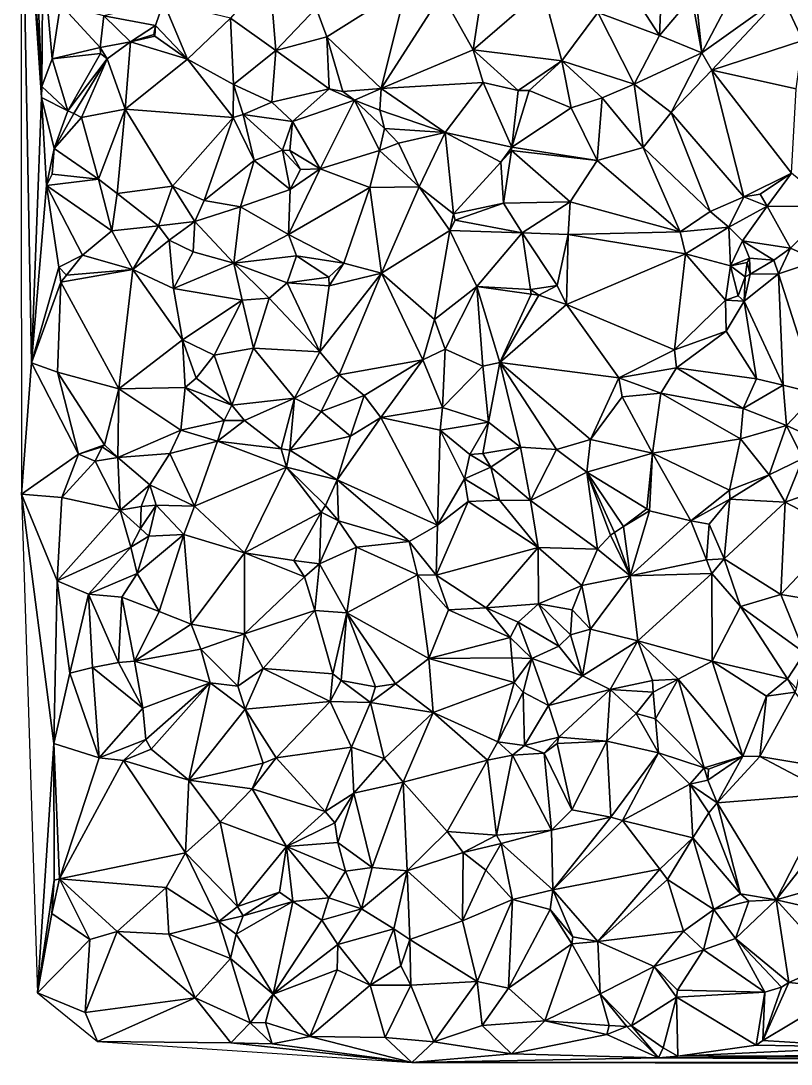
# Model space of a CAD drawing. Header units: metres. Extents: x -15 to 15, y -15 to 15.
# Drawn here: x -14.99 to -3.98, y -14.98 to -0.07 of the extents above; entities that cross this region are included whole.
import ezdxf

# ---------------------------------------------------------------- set-up
doc = ezdxf.new("R2010")
doc.units = ezdxf.units.M
doc.layers.add('STREET_MESH', color=7, linetype='Continuous')

msp = doc.modelspace()

# ---------------------------------------------------------------- linework, layer by layer
at = {"layer": 'STREET_MESH'}
for points in [[(-14.99, 3.232), (-14.979, -6.834), (-14.837, -4.959)], [(-14.99, 3.232), (-14.692, -1.006), (-14.814, 1.911)], [(-14.695, -1.166), (-14.99, 3.232), (-14.837, -4.959)], [(-14.99, 3.232), (-14.695, -1.166), (-14.692, -1.006)], [(-14.692, -1.006), (-14.676, 0.884), (-14.814, 1.911)], [(-14.543, -0.613), (-14.676, 0.884), (-14.692, -1.006)], [(-14.543, -0.613), (-14.425, 0.165), (-14.676, 0.884)], [(-11.436, 0.613), (-11.994, -0.03), (-11.347, -0.49)], [(-10.77, 0.114), (-11.436, 0.613), (-11.347, -0.49)], [(-5.252, -0.526), (-4.653, 0.618), (-5.341, 0.309)], [(-4.653, 0.618), (-5.252, -0.526), (-4.109, 0.292)], [(-5.825, 0.519), (-6.25, 0.329), (-5.86, -0.279)], [(-5.398, 0.269), (-5.825, 0.519), (-5.86, -0.279)], [(-3.812, -0.349), (-3.66, 0.476), (-4.109, 0.292)], [(-10.77, 0.114), (-10.614, -0.298), (-9.479, 0.421)], [(-10.614, -0.298), (-9.84, -1.037), (-9.479, 0.421)], [(-9.84, -1.037), (-8.971, 0.32), (-9.479, 0.421)], [(-9.84, -1.037), (-8.523, -0.481), (-8.971, 0.32)], [(-8.971, 0.32), (-8.523, -0.481), (-8.4, 0.338)], [(-8.4, 0.338), (-8.523, -0.481), (-7.529, 0.379)], [(-8.523, -0.481), (-7.258, -0.642), (-7.529, 0.379)], [(-7.258, -0.642), (-6.74, 0.049), (-7.529, 0.379)], [(-6.25, 0.329), (-6.74, 0.049), (-5.86, -0.279)], [(-5.398, 0.269), (-5.252, -0.526), (-5.341, 0.309)], [(-13.855, -0.449), (-14.425, 0.165), (-14.543, -0.613)], [(-14.425, 0.165), (-13.855, -0.449), (-13.803, 0.004)], [(-13.803, 0.004), (-13.066, -0.134), (-12.95, 0.2)], [(-13.066, -0.134), (-12.61, -0.617), (-12.95, 0.2)], [(-12.61, -0.617), (-11.994, -0.03), (-12.95, 0.2)], [(-5.252, -0.526), (-5.398, 0.269), (-5.86, -0.279)], [(-5.252, -0.526), (-5.112, -0.774), (-4.109, 0.292)], [(-5.112, -0.774), (-3.812, -0.349), (-4.109, 0.292)], [(-13.855, -0.449), (-13.424, -0.368), (-13.803, 0.004)], [(-13.803, 0.004), (-13.424, -0.368), (-13.066, -0.134)], [(-10.614, -0.298), (-10.77, 0.114), (-11.347, -0.49)], [(-6.74, 0.049), (-7.258, -0.642), (-6.223, -0.972)], [(-5.86, -0.279), (-6.74, 0.049), (-6.223, -0.972)], [(-13.424, -0.368), (-13.089, -0.264), (-13.066, -0.134)], [(-13.089, -0.264), (-13.077, -0.289), (-13.066, -0.134)], [(-13.077, -0.289), (-12.61, -0.617), (-13.066, -0.134)], [(-11.994, -0.03), (-12.61, -0.617), (-11.95, -0.977)], [(-11.994, -0.03), (-11.95, -0.977), (-11.347, -0.49)], [(-13.077, -0.289), (-13.089, -0.264), (-13.424, -0.368)], [(-13.077, -0.289), (-13.424, -0.368), (-12.61, -0.617)], [(-10.584, -1.041), (-10.614, -0.298), (-11.347, -0.49)], [(-10.386, -1.077), (-10.614, -0.298), (-10.584, -1.041)], [(-10.386, -1.077), (-9.84, -1.037), (-10.614, -0.298)], [(-5.252, -0.526), (-5.86, -0.279), (-6.223, -0.972)], [(-13.424, -0.368), (-13.855, -0.449), (-13.756, -0.611)], [(-13.424, -0.368), (-13.756, -0.611), (-13.499, -1.329)], [(-12.61, -0.617), (-13.424, -0.368), (-13.499, -1.329)], [(-3.812, -0.349), (-5.112, -0.774), (-3.904, -1.041)], [(-13.855, -0.449), (-14.543, -0.613), (-13.851, -0.533)], [(-14.543, -0.613), (-14.317, -1.357), (-13.851, -0.533)], [(-14.317, -1.357), (-13.756, -0.611), (-13.851, -0.533)], [(-13.756, -0.611), (-13.855, -0.449), (-13.851, -0.533)], [(-11.95, -0.977), (-11.404, -1.232), (-11.347, -0.49)], [(-11.404, -1.232), (-10.584, -1.041), (-11.347, -0.49)], [(-8.38, -0.948), (-8.523, -0.481), (-9.84, -1.037)], [(-8.523, -0.481), (-7.882, -1.062), (-7.258, -0.642)], [(-8.38, -0.948), (-7.882, -1.062), (-8.523, -0.481)], [(-5.693, -1.38), (-5.252, -0.526), (-6.223, -0.972)], [(-5.112, -0.774), (-5.252, -0.526), (-5.693, -1.38)], [(-14.317, -1.357), (-14.543, -0.613), (-14.692, -1.006)], [(-14.317, -1.357), (-14.232, -1.395), (-13.756, -0.611)], [(-14.232, -1.395), (-14.122, -1.451), (-13.756, -0.611)], [(-13.756, -0.611), (-14.122, -1.451), (-13.499, -1.329)], [(-11.953, -1.45), (-12.61, -0.617), (-13.499, -1.329)], [(-12.61, -0.617), (-11.953, -1.45), (-11.95, -0.977)], [(-7.882, -1.062), (-7.721, -1.066), (-7.258, -0.642)], [(-7.721, -1.066), (-7.121, -1.311), (-7.258, -0.642)], [(-7.258, -0.642), (-6.678, -1.168), (-6.223, -0.972)], [(-7.121, -1.311), (-6.678, -1.168), (-7.258, -0.642)], [(-4.653, -2.586), (-5.112, -0.774), (-5.693, -1.38)], [(-5.112, -0.774), (-3.97, -2.247), (-3.904, -1.041)], [(-4.653, -2.586), (-3.97, -2.247), (-5.112, -0.774)], [(-14.695, -1.166), (-14.317, -1.357), (-14.692, -1.006)], [(-11.953, -1.45), (-11.811, -1.408), (-11.95, -0.977)], [(-11.811, -1.408), (-11.404, -1.232), (-11.95, -0.977)], [(-10.584, -1.041), (-11.404, -1.232), (-11.109, -1.507)], [(-10.584, -1.041), (-11.109, -1.507), (-10.22, -1.203)], [(-10.386, -1.077), (-10.584, -1.041), (-10.22, -1.203)], [(-9.84, -1.037), (-10.386, -1.077), (-10.22, -1.203)], [(-9.858, -1.345), (-9.84, -1.037), (-10.22, -1.203)], [(-9.84, -1.037), (-9.858, -1.345), (-8.926, -1.666)], [(-8.38, -0.948), (-9.84, -1.037), (-8.926, -1.666)], [(-7.97, -1.876), (-8.38, -0.948), (-8.926, -1.666)], [(-7.882, -1.062), (-8.38, -0.948), (-7.97, -1.876)], [(-6.678, -1.168), (-6.091, -1.879), (-6.223, -0.972)], [(-6.091, -1.879), (-5.693, -1.38), (-6.223, -0.972)], [(-14.626, -2.422), (-14.695, -1.166), (-14.837, -4.959)], [(-14.513, -1.895), (-14.695, -1.166), (-14.626, -2.422)], [(-14.513, -1.895), (-14.317, -1.357), (-14.695, -1.166)], [(-7.721, -1.066), (-7.882, -1.062), (-7.97, -1.876)], [(-7.121, -1.311), (-7.721, -1.066), (-7.97, -1.876)], [(-6.751, -2.065), (-6.678, -1.168), (-7.121, -1.311)], [(-6.678, -1.168), (-6.751, -2.065), (-6.091, -1.879)], [(-14.122, -1.451), (-13.879, -2.332), (-13.499, -1.329)], [(-13.879, -2.332), (-13.612, -2.537), (-13.499, -1.329)], [(-13.612, -2.537), (-12.823, -2.432), (-13.499, -1.329)], [(-12.823, -2.432), (-11.953, -1.45), (-13.499, -1.329)], [(-11.404, -1.232), (-11.811, -1.408), (-11.109, -1.507)], [(-10.22, -1.203), (-11.109, -1.507), (-10.71, -2.186)], [(-9.862, -1.92), (-10.22, -1.203), (-10.71, -2.186)], [(-9.79, -1.606), (-9.858, -1.345), (-10.22, -1.203)], [(-9.862, -1.92), (-9.79, -1.606), (-10.22, -1.203)], [(-6.751, -2.065), (-7.121, -1.311), (-7.97, -1.876)], [(-14.513, -1.895), (-14.232, -1.395), (-14.317, -1.357)], [(-14.232, -1.395), (-14.513, -1.895), (-14.122, -1.451)], [(-14.513, -1.895), (-13.879, -2.332), (-14.122, -1.451)], [(-11.953, -1.45), (-12.823, -2.432), (-12.371, -2.638)], [(-11.953, -1.45), (-12.371, -2.638), (-11.657, -2.064)], [(-11.811, -1.408), (-11.953, -1.45), (-11.657, -2.064)], [(-11.811, -1.408), (-11.657, -2.064), (-11.249, -1.919)], [(-11.109, -1.507), (-11.811, -1.408), (-11.249, -1.919)], [(-9.858, -1.345), (-9.79, -1.606), (-8.926, -1.666)], [(-5.693, -1.38), (-6.091, -1.879), (-5.135, -2.794)], [(-4.653, -2.586), (-5.693, -1.38), (-5.135, -2.794)], [(-11.143, -1.922), (-11.109, -1.507), (-11.249, -1.919)], [(-11.109, -1.507), (-11.143, -1.922), (-10.71, -2.186)], [(-9.589, -1.815), (-9.79, -1.606), (-9.862, -1.92)], [(-9.79, -1.606), (-9.589, -1.815), (-8.926, -1.666)], [(-9.589, -1.815), (-9.295, -2.442), (-8.926, -1.666)], [(-9.295, -2.442), (-8.807, -2.826), (-8.926, -1.666)], [(-8.807, -2.826), (-8.126, -2.089), (-8.926, -1.666)], [(-8.126, -2.089), (-7.97, -1.876), (-8.926, -1.666)], [(-14.541, -2.259), (-14.513, -1.895), (-14.626, -2.422)], [(-14.513, -1.895), (-14.541, -2.259), (-13.879, -2.332)], [(-11.657, -2.064), (-11.142, -2.479), (-11.249, -1.919)], [(-11.142, -2.479), (-10.994, -2.192), (-11.249, -1.919)], [(-10.994, -2.192), (-11.143, -1.922), (-11.249, -1.919)], [(-11.143, -1.922), (-10.994, -2.192), (-10.71, -2.186)], [(-10.003, -2.45), (-9.862, -1.92), (-10.71, -2.186)], [(-9.862, -1.92), (-10.003, -2.45), (-9.295, -2.442)], [(-9.589, -1.815), (-9.862, -1.92), (-9.295, -2.442)], [(-8.126, -2.089), (-7.974, -1.924), (-7.97, -1.876)], [(-7.974, -1.924), (-8.126, -2.089), (-8.088, -2.676)], [(-7.135, -2.654), (-7.974, -1.924), (-8.088, -2.676)], [(-7.974, -1.924), (-6.751, -2.065), (-7.97, -1.876)], [(-6.751, -2.065), (-7.974, -1.924), (-7.135, -2.654)], [(-6.751, -2.065), (-5.566, -3.084), (-6.091, -1.879)], [(-6.091, -1.879), (-5.566, -3.084), (-5.135, -2.794)], [(-11.657, -2.064), (-12.371, -2.638), (-11.849, -2.727)], [(-11.657, -2.064), (-11.849, -2.727), (-11.142, -2.479)], [(-5.566, -3.084), (-6.751, -2.065), (-7.135, -2.654)], [(-10.71, -2.186), (-11.142, -2.479), (-11.164, -3.121)], [(-10.003, -2.45), (-10.71, -2.186), (-11.164, -3.121)], [(-10.994, -2.192), (-11.142, -2.479), (-10.71, -2.186)], [(-8.126, -2.089), (-8.807, -2.826), (-8.088, -2.676)], [(-13.879, -2.332), (-14.541, -2.259), (-14.626, -2.422)], [(-13.691, -3.07), (-13.879, -2.332), (-14.626, -2.422)], [(-13.879, -2.332), (-13.691, -3.07), (-13.612, -2.537)], [(-4.653, -2.586), (-4.422, -2.548), (-3.97, -2.247)], [(-3.97, -2.247), (-4.422, -2.548), (-4.321, -2.716)], [(-3.97, -2.247), (-4.321, -2.716), (-3.395, -2.722)], [(-14.446, -3.592), (-14.626, -2.422), (-14.837, -4.959)], [(-14.109, -3.417), (-13.691, -3.07), (-14.626, -2.422)], [(-14.446, -3.592), (-14.109, -3.417), (-14.626, -2.422)], [(-12.823, -2.432), (-13.612, -2.537), (-13.023, -3.001)], [(-12.502, -2.935), (-12.823, -2.432), (-13.023, -3.001)], [(-12.823, -2.432), (-12.502, -2.935), (-12.371, -2.638)], [(-11.142, -2.479), (-11.849, -2.727), (-11.164, -3.121)], [(-10.003, -2.45), (-11.164, -3.121), (-10.373, -3.533)], [(-9.833, -3.677), (-10.003, -2.45), (-10.373, -3.533)], [(-10.003, -2.45), (-9.833, -3.677), (-9.295, -2.442)], [(-9.295, -2.442), (-9.833, -3.677), (-8.857, -3.065)], [(-8.807, -2.826), (-9.295, -2.442), (-8.857, -3.065)], [(-13.612, -2.537), (-13.691, -3.07), (-13.023, -3.001)], [(-12.371, -2.638), (-12.502, -2.935), (-11.849, -2.727)], [(-8.807, -2.826), (-8.781, -2.917), (-8.088, -2.676)], [(-8.781, -2.917), (-7.822, -3.098), (-8.088, -2.676)], [(-7.822, -3.098), (-7.135, -2.654), (-8.088, -2.676)], [(-7.135, -2.654), (-7.822, -3.098), (-7.165, -3.122)], [(-5.566, -3.084), (-7.135, -2.654), (-7.165, -3.122)], [(-4.866, -3.017), (-4.653, -2.586), (-5.135, -2.794)], [(-4.321, -2.716), (-4.653, -2.586), (-4.866, -3.017)], [(-4.422, -2.548), (-4.653, -2.586), (-4.321, -2.716)], [(-12.502, -2.935), (-11.946, -3.534), (-11.849, -2.727)], [(-11.849, -2.727), (-11.946, -3.534), (-11.164, -3.121)], [(-8.781, -2.917), (-8.807, -2.826), (-8.857, -3.065)], [(-5.566, -3.084), (-4.866, -3.017), (-5.135, -2.794)], [(-4.321, -2.716), (-4.866, -3.017), (-4.672, -3.212)], [(-4.321, -2.716), (-4.672, -3.212), (-3.985, -3.318)], [(-3.395, -2.722), (-4.321, -2.716), (-3.985, -3.318)], [(-3.593, -3.495), (-3.395, -2.722), (-3.985, -3.318)], [(-12.871, -3.205), (-12.502, -2.935), (-13.023, -3.001)], [(-12.502, -2.935), (-12.871, -3.205), (-12.525, -3.37)], [(-11.946, -3.534), (-12.502, -2.935), (-12.525, -3.37)], [(-7.822, -3.098), (-8.781, -2.917), (-8.857, -3.065)], [(-14.109, -3.417), (-13.388, -3.623), (-13.691, -3.07)], [(-13.691, -3.07), (-13.388, -3.623), (-13.023, -3.001)], [(-13.388, -3.623), (-12.871, -3.205), (-13.023, -3.001)], [(-11.946, -3.534), (-11.051, -3.43), (-11.164, -3.121)], [(-11.164, -3.121), (-11.051, -3.43), (-10.373, -3.533)], [(-9.833, -3.677), (-9.077, -4.338), (-8.857, -3.065)], [(-8.857, -3.065), (-9.077, -4.338), (-8.471, -3.867)], [(-7.822, -3.098), (-8.857, -3.065), (-8.471, -3.867)], [(-7.704, -3.908), (-7.822, -3.098), (-8.471, -3.867)], [(-7.822, -3.098), (-7.325, -3.852), (-7.165, -3.122)], [(-7.822, -3.098), (-7.704, -3.908), (-7.325, -3.852)], [(-7.325, -3.852), (-7.187, -4.125), (-7.165, -3.122)], [(-7.187, -4.125), (-5.489, -3.397), (-7.165, -3.122)], [(-5.489, -3.397), (-5.566, -3.084), (-7.165, -3.122)], [(-4.866, -3.017), (-5.566, -3.084), (-5.489, -3.397)], [(-4.866, -3.017), (-5.489, -3.397), (-4.846, -3.569)], [(-4.672, -3.212), (-4.866, -3.017), (-4.846, -3.569)], [(-12.871, -3.205), (-13.388, -3.623), (-12.806, -3.894)], [(-12.525, -3.37), (-12.871, -3.205), (-12.806, -3.894)], [(-4.573, -3.463), (-4.672, -3.212), (-4.846, -3.569)], [(-4.672, -3.212), (-4.224, -3.488), (-3.985, -3.318)], [(-4.573, -3.463), (-4.224, -3.488), (-4.672, -3.212)], [(-14.109, -3.417), (-14.446, -3.592), (-14.337, -3.703)], [(-13.388, -3.623), (-14.109, -3.417), (-14.337, -3.703)], [(-11.946, -3.534), (-12.525, -3.37), (-12.806, -3.894)], [(-11.051, -3.43), (-11.946, -3.534), (-11.183, -3.812)], [(-11.051, -3.43), (-11.183, -3.812), (-10.585, -3.732)], [(-10.373, -3.533), (-11.051, -3.43), (-10.585, -3.732)], [(-5.646, -4.773), (-5.489, -3.397), (-7.187, -4.125)], [(-4.917, -4.061), (-5.489, -3.397), (-5.646, -4.773)], [(-5.489, -3.397), (-4.917, -4.061), (-4.846, -3.569)], [(-4.224, -3.488), (-4.157, -3.684), (-3.985, -3.318)], [(-4.157, -3.684), (-3.593, -3.495), (-3.985, -3.318)], [(-11.946, -3.534), (-12.806, -3.894), (-11.827, -4.06)], [(-11.44, -4.031), (-11.946, -3.534), (-11.827, -4.06)], [(-11.946, -3.534), (-11.44, -4.031), (-11.183, -3.812)], [(-10.581, -3.859), (-10.373, -3.533), (-10.585, -3.732)], [(-9.833, -3.677), (-10.373, -3.533), (-10.581, -3.859)], [(-4.846, -3.569), (-4.917, -4.061), (-4.736, -4)], [(-4.605, -3.521), (-4.573, -3.463), (-4.846, -3.569)], [(-4.633, -3.727), (-4.605, -3.521), (-4.846, -3.569)], [(-4.633, -3.727), (-4.846, -3.569), (-4.736, -4)], [(-4.605, -3.521), (-4.633, -3.727), (-4.564, -3.691)], [(-4.573, -3.463), (-4.605, -3.521), (-4.564, -3.691)], [(-4.224, -3.488), (-4.573, -3.463), (-4.564, -3.691)], [(-4.157, -3.684), (-4.224, -3.488), (-4.564, -3.691)], [(-4.157, -3.684), (-3.608, -5.395), (-3.593, -3.495)], [(-14.419, -3.804), (-14.446, -3.592), (-14.837, -4.959)], [(-14.446, -3.592), (-14.419, -3.804), (-14.337, -3.703)], [(-14.419, -3.804), (-13.388, -3.623), (-14.337, -3.703)], [(-13.388, -3.623), (-14.419, -3.804), (-13.589, -5.328)], [(-13.388, -3.623), (-13.589, -5.328), (-12.677, -4.631)], [(-12.806, -3.894), (-13.388, -3.623), (-12.677, -4.631)], [(-10.715, -4.802), (-9.833, -3.677), (-10.581, -3.859)], [(-9.833, -3.677), (-10.715, -4.802), (-10.44, -5.127)], [(-9.241, -4.914), (-9.833, -3.677), (-10.44, -5.127)], [(-9.241, -4.914), (-9.077, -4.338), (-9.833, -3.677)], [(-4.647, -4.076), (-4.633, -3.727), (-4.736, -4)], [(-4.647, -4.076), (-4.09, -5.276), (-4.157, -3.684)], [(-4.647, -4.076), (-4.157, -3.684), (-4.564, -3.691)], [(-4.633, -3.727), (-4.647, -4.076), (-4.564, -3.691)], [(-4.09, -5.276), (-3.608, -5.395), (-4.157, -3.684)], [(-14.465, -5.09), (-14.419, -3.804), (-14.837, -4.959)], [(-14.419, -3.804), (-14.465, -5.09), (-13.589, -5.328)], [(-11.44, -4.031), (-10.715, -4.802), (-11.183, -3.812)], [(-11.183, -3.812), (-10.581, -3.859), (-10.585, -3.732)], [(-11.183, -3.812), (-10.715, -4.802), (-10.581, -3.859)], [(-9.077, -4.338), (-8.925, -4.762), (-8.471, -3.867)], [(-8.925, -4.762), (-8.384, -5.007), (-8.471, -3.867)], [(-8.142, -4.951), (-7.692, -3.977), (-8.471, -3.867)], [(-7.692, -3.977), (-7.704, -3.908), (-8.471, -3.867)], [(-8.384, -5.007), (-8.142, -4.951), (-8.471, -3.867)], [(-7.704, -3.908), (-7.583, -3.989), (-7.325, -3.852)], [(-7.325, -3.852), (-7.583, -3.989), (-7.187, -4.125)], [(-11.827, -4.06), (-12.806, -3.894), (-12.677, -4.631)], [(-7.583, -3.989), (-7.692, -3.977), (-8.142, -4.951)], [(-7.583, -3.989), (-8.142, -4.951), (-7.187, -4.125)], [(-7.583, -3.989), (-7.704, -3.908), (-7.692, -3.977)], [(-4.917, -4.061), (-4.647, -4.076), (-4.736, -4)], [(-12.228, -4.85), (-11.827, -4.06), (-12.677, -4.631)], [(-12.228, -4.85), (-11.664, -4.746), (-11.827, -4.06)], [(-11.664, -4.746), (-11.44, -4.031), (-11.827, -4.06)], [(-10.715, -4.802), (-11.44, -4.031), (-11.664, -4.746)], [(-7.187, -4.125), (-8.142, -4.951), (-6.44, -5.172)], [(-5.646, -4.773), (-7.187, -4.125), (-6.44, -5.172)], [(-4.908, -4.507), (-4.917, -4.061), (-5.646, -4.773)], [(-4.908, -4.507), (-4.647, -4.076), (-4.917, -4.061)], [(-4.472, -5.186), (-4.647, -4.076), (-4.908, -4.507)], [(-4.647, -4.076), (-4.472, -5.186), (-4.09, -5.276)], [(-8.925, -4.762), (-9.077, -4.338), (-9.241, -4.914)], [(-5.618, -5.031), (-4.908, -4.507), (-5.646, -4.773)], [(-4.472, -5.186), (-4.908, -4.507), (-5.618, -5.031)], [(-13.589, -5.328), (-12.639, -5.309), (-12.677, -4.631)], [(-12.639, -5.309), (-12.484, -5.179), (-12.677, -4.631)], [(-12.484, -5.179), (-12.228, -4.85), (-12.677, -4.631)], [(-12.228, -4.85), (-11.974, -5.562), (-11.664, -4.746)], [(-11.974, -5.562), (-11.079, -5.465), (-11.664, -4.746)], [(-11.079, -5.465), (-10.715, -4.802), (-11.664, -4.746)], [(-8.962, -5.595), (-8.925, -4.762), (-9.241, -4.914)], [(-8.925, -4.762), (-8.962, -5.595), (-8.384, -5.007)], [(-12.484, -5.179), (-11.974, -5.562), (-12.228, -4.85)], [(-10.715, -4.802), (-11.079, -5.465), (-10.44, -5.127)], [(-10.08, -5.426), (-9.241, -4.914), (-10.44, -5.127)], [(-9.843, -5.74), (-9.241, -4.914), (-10.08, -5.426)], [(-8.962, -5.595), (-9.241, -4.914), (-9.843, -5.74)], [(-5.618, -5.031), (-5.646, -4.773), (-6.44, -5.172)], [(-14.979, -6.834), (-14.167, -6.265), (-14.837, -4.959)], [(-14.167, -6.265), (-14.465, -5.09), (-14.837, -4.959)], [(-8.384, -5.007), (-8.962, -5.595), (-8.303, -5.806)], [(-8.384, -5.007), (-8.303, -5.806), (-8.142, -4.951)], [(-8.303, -5.806), (-7.845, -6.162), (-8.142, -4.951)], [(-8.142, -4.951), (-6.846, -6.053), (-6.44, -5.172)], [(-7.33, -6.199), (-6.846, -6.053), (-8.142, -4.951)], [(-7.845, -6.162), (-7.33, -6.199), (-8.142, -4.951)], [(-5.842, -5.393), (-5.618, -5.031), (-6.44, -5.172)], [(-4.663, -5.611), (-5.618, -5.031), (-5.842, -5.393)], [(-4.663, -5.611), (-4.472, -5.186), (-5.618, -5.031)], [(-14.465, -5.09), (-13.793, -6.129), (-13.589, -5.328)], [(-14.167, -6.265), (-13.793, -6.129), (-14.465, -5.09)], [(-11.974, -5.562), (-12.484, -5.179), (-12.639, -5.309)], [(-11.079, -5.465), (-10.695, -5.651), (-10.44, -5.127)], [(-10.695, -5.651), (-10.08, -5.426), (-10.44, -5.127)], [(-6.846, -6.053), (-6.391, -5.445), (-6.44, -5.172)], [(-6.391, -5.445), (-5.842, -5.393), (-6.44, -5.172)], [(-4.09, -5.276), (-4.472, -5.186), (-4.663, -5.611)], [(-13.793, -6.129), (-13.605, -6.313), (-13.589, -5.328)], [(-13.605, -6.313), (-12.704, -5.921), (-13.589, -5.328)], [(-12.704, -5.921), (-12.639, -5.309), (-13.589, -5.328)], [(-12.704, -5.921), (-12.085, -5.782), (-12.639, -5.309)], [(-12.085, -5.782), (-11.974, -5.562), (-12.639, -5.309)], [(-4.046, -5.855), (-4.09, -5.276), (-4.663, -5.611)], [(-4.046, -5.855), (-3.608, -5.395), (-4.09, -5.276)], [(-11.079, -5.465), (-11.974, -5.562), (-11.792, -5.781)], [(-11.079, -5.465), (-11.792, -5.781), (-11.267, -6.187)], [(-11.143, -6.206), (-11.079, -5.465), (-11.267, -6.187)], [(-10.695, -5.651), (-11.079, -5.465), (-11.143, -6.206)], [(-10.695, -5.651), (-10.279, -6.004), (-10.08, -5.426)], [(-10.279, -6.004), (-9.843, -5.74), (-10.08, -5.426)], [(-6.391, -5.445), (-6.846, -6.053), (-5.958, -6.251)], [(-5.842, -5.393), (-6.391, -5.445), (-5.958, -6.251)], [(-4.701, -6.043), (-5.842, -5.393), (-5.958, -6.251)], [(-4.701, -6.043), (-4.663, -5.611), (-5.842, -5.393)], [(-3.608, -5.395), (-4.046, -5.855), (-3.616, -6.051)], [(-11.792, -5.781), (-11.974, -5.562), (-12.085, -5.782)], [(-10.279, -6.004), (-10.695, -5.651), (-11.143, -6.206)], [(-8.995, -5.919), (-8.962, -5.595), (-9.843, -5.74)], [(-8.962, -5.595), (-8.995, -5.919), (-8.303, -5.806)], [(-4.701, -6.043), (-4.046, -5.855), (-4.663, -5.611)], [(-12.085, -5.782), (-12.704, -5.921), (-12.181, -6.078)], [(-11.792, -5.781), (-12.085, -5.782), (-12.181, -6.078)], [(-11.267, -6.187), (-11.792, -5.781), (-12.181, -6.078)], [(-9.843, -5.74), (-10.467, -6.63), (-9.033, -7.28)], [(-9.843, -5.74), (-10.279, -6.004), (-10.467, -6.63)], [(-8.995, -5.919), (-9.843, -5.74), (-9.033, -7.28)], [(-8.995, -5.919), (-8.57, -6.269), (-8.303, -5.806)], [(-8.57, -6.269), (-8.387, -6.256), (-8.303, -5.806)], [(-8.387, -6.256), (-7.845, -6.162), (-8.303, -5.806)], [(-12.704, -5.921), (-13.605, -6.313), (-12.86, -6.252)], [(-12.704, -5.921), (-12.86, -6.252), (-12.181, -6.078)], [(-8.648, -6.614), (-8.995, -5.919), (-9.033, -7.28)], [(-8.995, -5.919), (-8.648, -6.614), (-8.57, -6.269)], [(-4.046, -5.855), (-4.701, -6.043), (-4.291, -6.561)], [(-3.809, -6.325), (-4.046, -5.855), (-4.291, -6.561)], [(-4.046, -5.855), (-3.809, -6.325), (-3.616, -6.051)], [(-12.86, -6.252), (-12.506, -7.007), (-12.181, -6.078)], [(-12.506, -7.007), (-11.191, -6.447), (-12.181, -6.078)], [(-11.191, -6.447), (-11.267, -6.187), (-12.181, -6.078)], [(-10.279, -6.004), (-11.143, -6.206), (-10.467, -6.63)], [(-6.846, -6.053), (-7.33, -6.199), (-6.9, -6.523)], [(-6.846, -6.053), (-6.9, -6.523), (-5.958, -6.251)], [(-4.858, -6.778), (-4.701, -6.043), (-5.958, -6.251)], [(-4.701, -6.043), (-4.858, -6.778), (-4.291, -6.561)], [(-13.793, -6.129), (-14.167, -6.265), (-13.828, -6.159)], [(-14.167, -6.265), (-13.929, -6.362), (-13.828, -6.159)], [(-13.929, -6.362), (-13.605, -6.313), (-13.828, -6.159)], [(-13.605, -6.313), (-13.793, -6.129), (-13.828, -6.159)], [(-13.605, -6.313), (-13.145, -6.702), (-12.86, -6.252)], [(-13.145, -6.702), (-12.506, -7.007), (-12.86, -6.252)], [(-11.191, -6.447), (-11.143, -6.206), (-11.267, -6.187)], [(-11.143, -6.206), (-11.191, -6.447), (-10.467, -6.63)], [(-8.27, -6.449), (-8.387, -6.256), (-8.57, -6.269)], [(-8.27, -6.449), (-7.845, -6.162), (-8.387, -6.256)], [(-8.27, -6.449), (-7.704, -6.927), (-7.845, -6.162)], [(-7.845, -6.162), (-7.704, -6.927), (-7.33, -6.199)], [(-7.33, -6.199), (-7.704, -6.927), (-6.9, -6.523)], [(-6.9, -6.523), (-6.042, -7.045), (-5.958, -6.251)], [(-6.042, -7.045), (-6.002, -7.072), (-5.958, -6.251)], [(-6.002, -7.072), (-5.41, -7.215), (-5.958, -6.251)], [(-5.41, -7.215), (-4.858, -6.778), (-5.958, -6.251)], [(-14.405, -6.881), (-14.167, -6.265), (-14.979, -6.834)], [(-13.929, -6.362), (-14.167, -6.265), (-14.405, -6.881)], [(-13.929, -6.362), (-14.405, -6.881), (-13.57, -7.063)], [(-13.605, -6.313), (-13.929, -6.362), (-13.57, -7.063)], [(-13.145, -6.702), (-13.605, -6.313), (-13.57, -7.063)], [(-8.648, -6.614), (-8.27, -6.449), (-8.57, -6.269)], [(-4.064, -6.951), (-3.809, -6.325), (-4.291, -6.561)], [(-3.809, -6.325), (-4.064, -6.951), (-3.389, -6.713)], [(-11.794, -7.676), (-11.191, -6.447), (-12.506, -7.007)], [(-10.699, -7.093), (-11.191, -6.447), (-11.794, -7.676)], [(-11.191, -6.447), (-10.636, -6.999), (-10.467, -6.63)], [(-10.699, -7.093), (-10.636, -6.999), (-11.191, -6.447)], [(-8.148, -6.919), (-8.27, -6.449), (-8.648, -6.614)], [(-8.148, -6.919), (-7.704, -6.927), (-8.27, -6.449)], [(-7.704, -6.927), (-6.748, -7.622), (-6.9, -6.523)], [(-6.9, -6.523), (-6.375, -7.298), (-6.042, -7.045)], [(-6.748, -7.622), (-6.562, -7.421), (-6.9, -6.523)], [(-6.502, -7.385), (-6.375, -7.298), (-6.9, -6.523)], [(-6.562, -7.421), (-6.502, -7.385), (-6.9, -6.523)], [(-4.858, -6.778), (-4.856, -6.905), (-4.291, -6.561)], [(-4.856, -6.905), (-4.064, -6.951), (-4.291, -6.561)], [(-13.269, -7.012), (-13.145, -6.702), (-13.57, -7.063)], [(-13.145, -6.702), (-13.269, -7.012), (-13.054, -6.993)], [(-13.145, -6.702), (-13.054, -6.993), (-12.506, -7.007)], [(-10.636, -6.999), (-10.449, -7.215), (-10.467, -6.63)], [(-10.467, -6.63), (-9.438, -7.513), (-9.033, -7.28)], [(-10.449, -7.215), (-9.438, -7.513), (-10.467, -6.63)], [(-8.595, -6.939), (-8.648, -6.614), (-9.033, -7.28)], [(-8.595, -6.939), (-8.148, -6.919), (-8.648, -6.614)], [(-14.405, -6.881), (-14.979, -6.834), (-14.473, -8.074)], [(-14.979, -6.834), (-14.521, -10.4), (-14.473, -8.074)], [(-14.521, -10.4), (-14.979, -6.834), (-14.753, -13.964)], [(-4.856, -6.905), (-4.858, -6.778), (-5.41, -7.215)], [(-3.389, -6.713), (-4.064, -6.951), (-3.271, -7.362)], [(-13.57, -7.063), (-14.405, -6.881), (-14.473, -8.074)], [(-13.269, -7.012), (-13.282, -7.328), (-13.054, -6.993)], [(-13.282, -7.328), (-13.16, -7.435), (-13.054, -6.993)], [(-13.16, -7.435), (-12.659, -7.41), (-13.054, -6.993)], [(-13.054, -6.993), (-12.659, -7.41), (-12.506, -7.007)], [(-12.659, -7.41), (-11.794, -7.676), (-12.506, -7.007)], [(-10.449, -7.215), (-10.636, -6.999), (-10.699, -7.093)], [(-9.054, -7.993), (-8.595, -6.939), (-9.033, -7.28)], [(-7.596, -7.598), (-8.595, -6.939), (-9.054, -7.993)], [(-7.596, -7.598), (-8.148, -6.919), (-8.595, -6.939)], [(-7.704, -6.927), (-8.148, -6.919), (-7.596, -7.598)], [(-7.704, -6.927), (-7.596, -7.598), (-6.748, -7.622)], [(-4.856, -6.905), (-5.41, -7.215), (-5.151, -7.262)], [(-4.934, -7.761), (-4.856, -6.905), (-5.151, -7.262)], [(-4.064, -6.951), (-4.856, -6.905), (-4.934, -7.761)], [(-4.125, -8.271), (-4.064, -6.951), (-4.934, -7.761)], [(-4.064, -6.951), (-4.125, -8.271), (-3.271, -7.362)], [(-13.418, -7.592), (-13.57, -7.063), (-14.473, -8.074)], [(-13.282, -7.328), (-13.269, -7.012), (-13.57, -7.063)], [(-13.418, -7.592), (-13.282, -7.328), (-13.57, -7.063)], [(-11.086, -7.783), (-10.699, -7.093), (-11.794, -7.676)], [(-10.699, -7.093), (-11.086, -7.783), (-10.722, -7.832)], [(-10.449, -7.215), (-10.699, -7.093), (-10.722, -7.832)], [(-6.375, -7.298), (-6.002, -7.072), (-6.042, -7.045)], [(-6.002, -7.072), (-6.375, -7.298), (-6.277, -8.003)], [(-5.41, -7.215), (-6.002, -7.072), (-6.277, -8.003)], [(-10.19, -7.595), (-10.449, -7.215), (-10.722, -7.832)], [(-10.449, -7.215), (-10.19, -7.595), (-9.438, -7.513)], [(-9.438, -7.513), (-9.054, -7.993), (-9.033, -7.28)], [(-6.375, -7.298), (-6.502, -7.385), (-6.277, -8.003)], [(-5.187, -7.776), (-5.41, -7.215), (-6.277, -8.003)], [(-5.41, -7.215), (-5.187, -7.776), (-5.151, -7.262)], [(-5.187, -7.776), (-4.934, -7.761), (-5.151, -7.262)], [(-13.16, -7.435), (-13.282, -7.328), (-13.418, -7.592)], [(-13.16, -7.435), (-13.418, -7.592), (-13.328, -7.971)], [(-12.659, -7.41), (-13.16, -7.435), (-13.328, -7.971)], [(-13.012, -8.511), (-12.659, -7.41), (-13.328, -7.971)], [(-12.659, -7.41), (-13.012, -8.511), (-12.557, -8.693)], [(-12.659, -7.41), (-12.557, -8.693), (-11.794, -7.676)], [(-6.562, -7.421), (-6.748, -7.622), (-6.277, -8.003)], [(-6.502, -7.385), (-6.562, -7.421), (-6.277, -8.003)], [(-4.125, -8.271), (-3.661, -8.345), (-3.271, -7.362)], [(-14.022, -8.264), (-13.418, -7.592), (-14.473, -8.074)], [(-13.418, -7.592), (-14.022, -8.264), (-13.328, -7.971)], [(-10.328, -8.532), (-10.19, -7.595), (-10.722, -7.832)], [(-10.19, -7.595), (-10.328, -8.532), (-9.32, -7.989)], [(-9.438, -7.513), (-10.19, -7.595), (-9.32, -7.989)], [(-9.054, -7.993), (-9.438, -7.513), (-9.32, -7.989)], [(-7.596, -7.598), (-9.054, -7.993), (-8.339, -8.462)], [(-7.588, -8.401), (-7.596, -7.598), (-8.339, -8.462)], [(-7.596, -7.598), (-7.588, -8.401), (-6.969, -8.139)], [(-6.748, -7.622), (-7.596, -7.598), (-6.969, -8.139)], [(-12.557, -8.693), (-11.793, -8.834), (-11.794, -7.676)], [(-11.086, -7.783), (-11.794, -7.676), (-10.933, -8.018)], [(-11.794, -7.676), (-11.793, -8.834), (-10.933, -8.018)], [(-6.748, -7.622), (-6.969, -8.139), (-6.277, -8.003)], [(-10.722, -7.832), (-11.086, -7.783), (-10.933, -8.018)], [(-10.788, -8.497), (-10.722, -7.832), (-10.933, -8.018)], [(-10.788, -8.497), (-10.328, -8.532), (-10.722, -7.832)], [(-5.187, -7.776), (-6.277, -8.003), (-5.109, -7.97)], [(-4.934, -7.761), (-5.187, -7.776), (-5.109, -7.97)], [(-4.703, -8.442), (-4.934, -7.761), (-5.109, -7.97)], [(-4.703, -8.442), (-4.125, -8.271), (-4.934, -7.761)], [(-14.022, -8.264), (-13.547, -8.308), (-13.328, -7.971)], [(-13.547, -8.308), (-13.012, -8.511), (-13.328, -7.971)], [(-11.793, -8.834), (-10.788, -8.497), (-10.933, -8.018)], [(-10.328, -8.532), (-9.158, -9.187), (-9.32, -7.989)], [(-9.158, -9.187), (-8.878, -8.49), (-9.32, -7.989)], [(-8.878, -8.49), (-9.054, -7.993), (-9.32, -7.989)], [(-9.054, -7.993), (-8.878, -8.49), (-8.339, -8.462)], [(-6.969, -8.139), (-6.847, -8.765), (-6.277, -8.003)], [(-6.847, -8.765), (-6.171, -8.93), (-6.277, -8.003)], [(-6.277, -8.003), (-6.171, -8.93), (-5.109, -7.97)], [(-6.171, -8.93), (-5.105, -9.225), (-5.109, -7.97)], [(-5.105, -9.225), (-4.703, -8.442), (-5.109, -7.97)], [(-14.521, -10.4), (-14.292, -9.395), (-14.473, -8.074)], [(-14.292, -9.395), (-14.022, -8.264), (-14.473, -8.074)], [(-7.588, -8.401), (-7.11, -8.489), (-6.969, -8.139)], [(-6.969, -8.139), (-7.11, -8.489), (-6.847, -8.765)], [(-14.292, -9.395), (-13.968, -9.315), (-14.022, -8.264)], [(-14.022, -8.264), (-13.968, -9.315), (-13.596, -9.242)], [(-13.547, -8.308), (-14.022, -8.264), (-13.596, -9.242)], [(-13.366, -9.222), (-13.547, -8.308), (-13.596, -9.242)], [(-13.366, -9.222), (-13.012, -8.511), (-13.547, -8.308)], [(-4.125, -8.271), (-4.703, -8.442), (-3.786, -9.106)], [(-3.661, -8.345), (-4.125, -8.271), (-3.786, -9.106)], [(-11.793, -8.834), (-11.528, -9.326), (-10.788, -8.497)], [(-11.528, -9.326), (-10.531, -9.404), (-10.788, -8.497)], [(-10.531, -9.404), (-10.328, -8.532), (-10.788, -8.497)], [(-7.994, -8.884), (-8.878, -8.49), (-9.158, -9.187)], [(-8.878, -8.49), (-7.994, -8.884), (-8.339, -8.462)], [(-7.881, -8.664), (-7.588, -8.401), (-8.339, -8.462)], [(-7.994, -8.884), (-7.881, -8.664), (-8.339, -8.462)], [(-7.881, -8.664), (-7.299, -9.008), (-7.588, -8.401)], [(-7.299, -9.008), (-7.134, -8.844), (-7.588, -8.401)], [(-7.134, -8.844), (-7.11, -8.489), (-7.588, -8.401)], [(-7.11, -8.489), (-7.134, -8.844), (-6.847, -8.765)], [(-4.703, -8.442), (-5.105, -9.225), (-4.031, -9.477)], [(-4.703, -8.442), (-4.031, -9.477), (-3.786, -9.106)], [(-13.012, -8.511), (-13.366, -9.222), (-12.557, -8.693)], [(-10.531, -9.404), (-10.412, -9.498), (-10.328, -8.532)], [(-10.328, -8.532), (-10.412, -9.498), (-9.921, -9.591)], [(-9.634, -9.549), (-10.328, -8.532), (-9.921, -9.591)], [(-10.328, -8.532), (-9.634, -9.549), (-9.158, -9.187)], [(-13.366, -9.222), (-12.417, -9.052), (-12.557, -8.693)], [(-12.417, -9.052), (-11.793, -8.834), (-12.557, -8.693)], [(-7.994, -8.884), (-7.686, -9.185), (-7.881, -8.664)], [(-7.881, -8.664), (-7.686, -9.185), (-7.299, -9.008)], [(-6.847, -8.765), (-7.134, -8.844), (-6.959, -9.431)], [(-6.171, -8.93), (-6.847, -8.765), (-6.959, -9.431)], [(-11.793, -8.834), (-12.417, -9.052), (-11.888, -9.578)], [(-11.528, -9.326), (-11.793, -8.834), (-11.888, -9.578)], [(-7.994, -8.884), (-9.158, -9.187), (-7.973, -9.174)], [(-7.686, -9.185), (-7.994, -8.884), (-7.973, -9.174)], [(-7.134, -8.844), (-7.299, -9.008), (-6.959, -9.431)], [(-6.565, -9.628), (-6.171, -8.93), (-6.959, -9.431)], [(-5.958, -9.497), (-6.171, -8.93), (-6.565, -9.628)], [(-6.171, -8.93), (-5.593, -9.482), (-5.105, -9.225)], [(-5.593, -9.482), (-6.171, -8.93), (-5.958, -9.497)], [(-12.417, -9.052), (-13.366, -9.222), (-12.283, -9.533)], [(-11.888, -9.578), (-12.417, -9.052), (-12.283, -9.533)], [(-7.299, -9.008), (-7.686, -9.185), (-6.959, -9.431)], [(-13.968, -9.315), (-13.246, -9.894), (-13.596, -9.242)], [(-13.246, -9.894), (-13.366, -9.222), (-13.596, -9.242)], [(-13.366, -9.222), (-13.246, -9.894), (-12.283, -9.533)], [(-9.634, -9.549), (-9.097, -9.956), (-9.158, -9.187)], [(-9.158, -9.187), (-7.939, -9.527), (-7.973, -9.174)], [(-9.097, -9.956), (-7.939, -9.527), (-9.158, -9.187)], [(-7.939, -9.527), (-7.686, -9.185), (-7.973, -9.174)], [(-7.686, -9.185), (-7.939, -9.527), (-7.808, -9.668)], [(-7.686, -9.185), (-7.808, -9.668), (-7.446, -9.856)], [(-7.686, -9.185), (-7.446, -9.856), (-6.959, -9.431)], [(-5.593, -9.482), (-4.669, -10.58), (-5.105, -9.225)], [(-4.031, -9.477), (-5.105, -9.225), (-4.331, -9.724)], [(-5.105, -9.225), (-4.669, -10.58), (-4.331, -9.724)], [(-4.031, -9.477), (-3.901, -9.615), (-3.786, -9.106)], [(-13.869, -10.603), (-14.292, -9.395), (-14.521, -10.4)], [(-13.968, -9.315), (-14.292, -9.395), (-13.869, -10.603)], [(-13.246, -9.894), (-13.968, -9.315), (-13.869, -10.603)], [(-11.528, -9.326), (-11.888, -9.578), (-11.784, -9.909)], [(-10.566, -9.799), (-11.528, -9.326), (-11.784, -9.909)], [(-10.531, -9.404), (-11.528, -9.326), (-10.566, -9.799)], [(-13.246, -9.894), (-13.204, -10.344), (-12.283, -9.533)], [(-13.204, -10.344), (-13.127, -10.482), (-12.283, -9.533)], [(-12.283, -9.533), (-13.127, -10.482), (-12.591, -10.922)], [(-11.784, -9.909), (-12.283, -9.533), (-12.591, -10.922)], [(-11.784, -9.909), (-11.888, -9.578), (-12.283, -9.533)], [(-10.412, -9.498), (-10.531, -9.404), (-10.566, -9.799)], [(-10.412, -9.498), (-10.566, -9.799), (-9.991, -9.813)], [(-10.412, -9.498), (-9.991, -9.813), (-9.921, -9.591)], [(-7.939, -9.527), (-9.097, -9.956), (-8.17, -10.377)], [(-7.808, -9.668), (-7.939, -9.527), (-8.17, -10.377)], [(-7.446, -9.856), (-6.565, -9.628), (-6.959, -9.431)], [(-5.949, -9.665), (-5.958, -9.497), (-6.565, -9.628)], [(-5.949, -9.665), (-5.593, -9.482), (-5.958, -9.497)], [(-5.593, -9.482), (-5.949, -9.665), (-5.919, -10.048)], [(-5.22, -10.75), (-5.593, -9.482), (-5.919, -10.048)], [(-5.593, -9.482), (-5.22, -10.75), (-4.669, -10.58)], [(-3.921, -9.664), (-4.031, -9.477), (-4.331, -9.724)], [(-3.921, -9.664), (-3.901, -9.615), (-4.031, -9.477)], [(-9.991, -9.813), (-9.634, -9.549), (-9.921, -9.591)], [(-9.097, -9.956), (-9.634, -9.549), (-9.991, -9.813)], [(-7.788, -10.43), (-7.808, -9.668), (-8.17, -10.377)], [(-7.808, -9.668), (-7.788, -10.43), (-7.446, -9.856)], [(-7.446, -9.856), (-7.301, -10.31), (-6.565, -9.628)], [(-7.301, -10.31), (-6.612, -10.365), (-6.565, -9.628)], [(-6.612, -10.365), (-6.194, -9.972), (-6.565, -9.628)], [(-6.194, -9.972), (-5.949, -9.665), (-6.565, -9.628)], [(-5.949, -9.665), (-6.194, -9.972), (-5.919, -10.048)], [(-3.921, -9.664), (-4.424, -10.585), (-3.076, -10.809)], [(-4.424, -10.585), (-3.921, -9.664), (-4.331, -9.724)], [(-11.341, -10.605), (-10.566, -9.799), (-11.784, -9.909)], [(-10.566, -9.799), (-11.341, -10.605), (-10.264, -10.45)], [(-9.991, -9.813), (-10.566, -9.799), (-10.264, -10.45)], [(-9.794, -10.614), (-9.991, -9.813), (-10.264, -10.45)], [(-9.097, -9.956), (-9.991, -9.813), (-9.794, -10.614)], [(-4.669, -10.58), (-4.424, -10.585), (-4.331, -9.724)], [(-13.204, -10.344), (-13.246, -9.894), (-13.869, -10.603)], [(-11.524, -10.683), (-11.784, -9.909), (-12.591, -10.922)], [(-11.524, -10.683), (-11.341, -10.605), (-11.784, -9.909)], [(-9.097, -9.956), (-9.794, -10.614), (-9.523, -10.952)], [(-8.32, -10.637), (-9.097, -9.956), (-9.523, -10.952)], [(-9.097, -9.956), (-8.32, -10.637), (-8.17, -10.377)], [(-7.788, -10.43), (-7.301, -10.31), (-7.446, -9.856)], [(-6.194, -9.972), (-6.612, -10.365), (-5.875, -10.535)], [(-5.919, -10.048), (-6.194, -9.972), (-5.875, -10.535)], [(-5.22, -10.75), (-5.919, -10.048), (-5.875, -10.535)], [(-14.516, -12.352), (-14.521, -10.4), (-14.753, -13.964)], [(-14.521, -10.4), (-14.516, -12.352), (-14.438, -12.334)], [(-13.869, -10.603), (-14.521, -10.4), (-14.438, -12.334)], [(-13.204, -10.344), (-13.869, -10.603), (-13.521, -10.644)], [(-13.127, -10.482), (-13.204, -10.344), (-13.521, -10.644)], [(-8.32, -10.637), (-7.961, -10.567), (-8.17, -10.377)], [(-7.961, -10.567), (-7.788, -10.43), (-8.17, -10.377)], [(-7.788, -10.43), (-7.961, -10.567), (-7.51, -10.536)], [(-7.301, -10.31), (-7.788, -10.43), (-7.51, -10.536)], [(-7.322, -10.398), (-7.301, -10.31), (-7.51, -10.536)], [(-7.322, -10.398), (-7.51, -10.536), (-7.111, -11.346)], [(-7.301, -10.31), (-7.322, -10.398), (-6.612, -10.365)], [(-6.612, -10.365), (-7.322, -10.398), (-7.111, -11.346)], [(-6.612, -10.365), (-7.111, -11.346), (-6.555, -11.455)], [(-5.875, -10.535), (-6.612, -10.365), (-6.555, -11.455)], [(-13.127, -10.482), (-13.521, -10.644), (-12.591, -10.922)], [(-11.341, -10.605), (-10.641, -11.372), (-10.264, -10.45)], [(-10.641, -11.372), (-10.23, -11.11), (-10.264, -10.45)], [(-10.23, -11.11), (-9.794, -10.614), (-10.264, -10.45)], [(-7.961, -10.567), (-8.32, -10.637), (-8.189, -11.711)], [(-7.402, -11.641), (-7.961, -10.567), (-8.189, -11.711)], [(-7.961, -10.567), (-7.402, -11.641), (-7.51, -10.536)], [(-7.51, -10.536), (-7.402, -11.641), (-7.111, -11.346)], [(-6.389, -11.501), (-5.875, -10.535), (-6.555, -11.455)], [(-5.875, -10.535), (-6.389, -11.501), (-5.424, -10.979)], [(-5.22, -10.75), (-5.875, -10.535), (-5.424, -10.979)], [(-4.669, -10.58), (-5.22, -10.75), (-5.157, -10.765)], [(-4.669, -10.58), (-5.17, -10.924), (-5.034, -11.25)], [(-5.17, -10.924), (-4.669, -10.58), (-5.157, -10.765)], [(-4.669, -10.58), (-5.034, -11.25), (-4.424, -10.585)], [(-4.424, -10.585), (-5.034, -11.25), (-3.413, -11.118)], [(-3.076, -10.809), (-4.424, -10.585), (-3.413, -11.118)], [(-13.521, -10.644), (-13.869, -10.603), (-14.438, -12.334)], [(-12.636, -11.963), (-13.521, -10.644), (-14.438, -12.334)], [(-13.521, -10.644), (-12.636, -11.963), (-12.591, -10.922)], [(-11.683, -11.047), (-11.524, -10.683), (-12.591, -10.922)], [(-10.641, -11.372), (-11.341, -10.605), (-11.683, -11.047)], [(-11.341, -10.605), (-11.524, -10.683), (-11.683, -11.047)], [(-9.794, -10.614), (-10.23, -11.11), (-9.523, -10.952)], [(-8.893, -11.656), (-8.32, -10.637), (-9.523, -10.952)], [(-8.189, -11.711), (-8.32, -10.637), (-8.893, -11.656)], [(-5.17, -10.924), (-5.22, -10.75), (-5.424, -10.979)], [(-5.22, -10.75), (-5.17, -10.924), (-5.157, -10.765)], [(-12.636, -11.963), (-12.142, -11.52), (-12.591, -10.922)], [(-12.142, -11.52), (-11.683, -11.047), (-12.591, -10.922)], [(-10.23, -11.11), (-9.968, -12.171), (-9.523, -10.952)], [(-9.968, -12.171), (-9.467, -12.219), (-9.523, -10.952)], [(-9.467, -12.219), (-8.893, -11.656), (-9.523, -10.952)], [(-6.389, -11.501), (-5.382, -11.747), (-5.424, -10.979)], [(-5.034, -11.25), (-5.17, -10.924), (-5.424, -10.979)], [(-5.382, -11.747), (-5.156, -11.389), (-5.424, -10.979)], [(-5.156, -11.389), (-5.034, -11.25), (-5.424, -10.979)], [(-12.142, -11.52), (-11.193, -11.871), (-11.683, -11.047)], [(-11.193, -11.871), (-10.641, -11.372), (-11.683, -11.047)], [(-10.503, -11.534), (-10.23, -11.11), (-10.641, -11.372)], [(-10.503, -11.534), (-10.46, -11.815), (-10.23, -11.11)], [(-10.23, -11.11), (-10.46, -11.815), (-9.968, -12.171)], [(-5.034, -11.25), (-4.192, -12.635), (-3.413, -11.118)], [(-4.192, -12.635), (-3.177, -11.336), (-3.413, -11.118)], [(-4.702, -12.55), (-5.034, -11.25), (-5.156, -11.389)], [(-5.034, -11.25), (-4.702, -12.55), (-4.192, -12.635)], [(-11.193, -11.871), (-10.503, -11.534), (-10.641, -11.372)], [(-7.111, -11.346), (-7.402, -11.641), (-6.555, -11.455)], [(-7.402, -11.641), (-7.383, -12.493), (-6.555, -11.455)], [(-7.383, -12.493), (-6.389, -11.501), (-6.555, -11.455)], [(-4.702, -12.55), (-5.156, -11.389), (-5.382, -11.747)], [(-3.177, -11.336), (-4.192, -12.635), (-2.748, -12.219)], [(-12.636, -11.963), (-11.892, -12.728), (-12.142, -11.52)], [(-11.892, -12.728), (-11.193, -11.871), (-12.142, -11.52)], [(-10.46, -11.815), (-10.503, -11.534), (-11.193, -11.871)], [(-6.389, -11.501), (-7.383, -12.493), (-5.856, -12.197)], [(-5.382, -11.747), (-6.389, -11.501), (-5.856, -12.197)], [(-8.667, -11.956), (-8.893, -11.656), (-9.467, -12.219)], [(-8.189, -11.711), (-8.893, -11.656), (-8.667, -11.956)], [(-8.121, -11.831), (-8.189, -11.711), (-8.667, -11.956)], [(-8.121, -11.831), (-7.402, -11.641), (-8.189, -11.711)], [(-7.402, -11.641), (-8.121, -11.831), (-7.383, -12.493)], [(-5.746, -12.345), (-5.382, -11.747), (-5.856, -12.197)], [(-5.382, -11.747), (-5.746, -12.345), (-5.082, -12.773)], [(-4.702, -12.55), (-5.382, -11.747), (-5.082, -12.773)], [(-11.892, -12.728), (-11.293, -12.527), (-11.193, -11.871)], [(-11.293, -12.527), (-11.101, -12.658), (-11.193, -11.871)], [(-10.349, -12.223), (-10.46, -11.815), (-11.193, -11.871)], [(-11.193, -11.871), (-11.101, -12.658), (-10.587, -12.606)], [(-10.349, -12.223), (-11.193, -11.871), (-10.587, -12.606)], [(-10.46, -11.815), (-10.349, -12.223), (-9.968, -12.171)], [(-8.342, -12.21), (-8.121, -11.831), (-8.667, -11.956)], [(-8.121, -11.831), (-8.342, -12.21), (-7.96, -12.631)], [(-8.121, -11.831), (-7.96, -12.631), (-7.383, -12.493)], [(-12.911, -12.459), (-12.636, -11.963), (-14.438, -12.334)], [(-12.161, -12.943), (-12.636, -11.963), (-12.911, -12.459)], [(-12.161, -12.943), (-11.892, -12.728), (-12.636, -11.963)], [(-8.667, -11.956), (-9.467, -12.219), (-8.676, -12.933)], [(-8.342, -12.21), (-8.667, -11.956), (-8.676, -12.933)], [(-10.12, -12.763), (-10.349, -12.223), (-10.587, -12.606)], [(-9.968, -12.171), (-10.349, -12.223), (-10.12, -12.763)], [(-9.968, -12.171), (-10.12, -12.763), (-9.467, -12.219)], [(-10.12, -12.763), (-9.658, -13.05), (-9.467, -12.219)], [(-9.658, -13.05), (-9.428, -13.204), (-9.467, -12.219)], [(-9.467, -12.219), (-9.428, -13.204), (-8.676, -12.933)], [(-7.96, -12.631), (-8.342, -12.21), (-8.676, -12.933)], [(-7.383, -12.493), (-6.74, -13.232), (-5.856, -12.197)], [(-6.74, -13.232), (-5.746, -12.345), (-5.856, -12.197)], [(-2.748, -12.219), (-4.192, -12.635), (-3.077, -12.889)], [(-14.546, -12.83), (-14.516, -12.352), (-14.753, -13.964)], [(-14.516, -12.352), (-14.546, -12.83), (-14.438, -12.334)], [(-14.546, -12.83), (-14.006, -13.201), (-14.438, -12.334)], [(-14.006, -13.201), (-13.612, -13.087), (-14.438, -12.334)], [(-13.612, -13.087), (-12.911, -12.459), (-14.438, -12.334)], [(-6.74, -13.232), (-5.515, -13.081), (-5.746, -12.345)], [(-5.746, -12.345), (-5.515, -13.081), (-5.082, -12.773)], [(-13.612, -13.087), (-12.877, -13.127), (-12.911, -12.459)], [(-12.877, -13.127), (-12.161, -12.943), (-12.911, -12.459)], [(-11.293, -12.527), (-11.892, -12.728), (-11.812, -12.862)], [(-11.101, -12.658), (-11.293, -12.527), (-11.812, -12.862)], [(-7.96, -12.631), (-7.425, -12.771), (-7.383, -12.493)], [(-7.425, -12.771), (-7.098, -13.164), (-7.383, -12.493)], [(-7.098, -13.164), (-6.74, -13.232), (-7.383, -12.493)], [(-11.912, -13.128), (-11.101, -12.658), (-11.812, -12.862)], [(-11.101, -12.658), (-11.912, -13.128), (-11.381, -13.985)], [(-11.101, -12.658), (-11.381, -13.985), (-10.687, -12.926)], [(-10.587, -12.606), (-11.101, -12.658), (-10.687, -12.926)], [(-10.12, -12.763), (-10.587, -12.606), (-10.687, -12.926)], [(-8.468, -13.801), (-7.96, -12.631), (-8.676, -12.933)], [(-7.96, -12.631), (-8.468, -13.801), (-8.018, -13.899)], [(-7.425, -12.771), (-7.96, -12.631), (-8.018, -13.899)], [(-4.583, -12.656), (-4.702, -12.55), (-5.082, -12.773)], [(-4.775, -13.186), (-4.583, -12.656), (-5.082, -12.773)], [(-4.009, -13.818), (-4.192, -12.635), (-4.775, -13.186)], [(-4.192, -12.635), (-4.583, -12.656), (-4.775, -13.186)], [(-4.702, -12.55), (-4.583, -12.656), (-4.192, -12.635)], [(-4.192, -12.635), (-3.377, -13.535), (-3.077, -12.889)], [(-4.192, -12.635), (-4.009, -13.818), (-3.377, -13.535)], [(-11.892, -12.728), (-12.161, -12.943), (-11.812, -12.862)], [(-10.459, -13.272), (-10.12, -12.763), (-10.687, -12.926)], [(-10.12, -12.763), (-10.459, -13.272), (-9.658, -13.05)], [(-7.425, -12.771), (-8.018, -13.899), (-7.115, -13.266)], [(-7.098, -13.164), (-7.425, -12.771), (-7.115, -13.266)], [(-5.515, -13.081), (-5.231, -13.351), (-5.082, -12.773)], [(-5.231, -13.351), (-4.775, -13.186), (-5.082, -12.773)], [(-14.006, -13.201), (-14.546, -12.83), (-14.753, -13.964)], [(-11.992, -13.475), (-12.161, -12.943), (-12.877, -13.127)], [(-12.161, -12.943), (-11.912, -13.128), (-11.812, -12.862)], [(-11.992, -13.475), (-11.912, -13.128), (-12.161, -12.943)], [(-11.381, -13.985), (-10.459, -13.272), (-10.687, -12.926)], [(-9.428, -13.204), (-8.468, -13.801), (-8.676, -12.933)], [(-13.612, -13.087), (-14.006, -13.201), (-14.071, -14.244)], [(-12.496, -14.036), (-13.612, -13.087), (-14.071, -14.244)], [(-12.496, -14.036), (-12.877, -13.127), (-13.612, -13.087)], [(-9.658, -13.05), (-10.459, -13.272), (-9.996, -13.853)], [(-9.658, -13.05), (-9.996, -13.853), (-9.557, -13.58)], [(-9.428, -13.204), (-9.658, -13.05), (-9.557, -13.58)], [(-5.515, -13.081), (-6.74, -13.232), (-5.938, -13.587)], [(-5.231, -13.351), (-5.515, -13.081), (-5.938, -13.587)], [(-14.071, -14.244), (-14.006, -13.201), (-14.753, -13.964)], [(-12.496, -14.036), (-11.992, -13.475), (-12.877, -13.127)], [(-11.912, -13.128), (-11.992, -13.475), (-11.381, -13.985)], [(-10.459, -13.272), (-11.381, -13.985), (-10.468, -13.636)], [(-10.459, -13.272), (-10.468, -13.636), (-9.996, -13.853)], [(-9.414, -13.856), (-9.428, -13.204), (-9.557, -13.58)], [(-8.468, -13.801), (-9.428, -13.204), (-9.414, -13.856)], [(-8.018, -13.899), (-7.501, -14.364), (-7.115, -13.266)], [(-7.501, -14.364), (-6.708, -13.978), (-7.115, -13.266)], [(-6.74, -13.232), (-7.098, -13.164), (-7.115, -13.266)], [(-6.708, -13.978), (-6.74, -13.232), (-7.115, -13.266)], [(-5.938, -13.587), (-6.74, -13.232), (-6.708, -13.978)], [(-4.775, -13.186), (-5.231, -13.351), (-4.353, -13.955)], [(-4.114, -13.885), (-4.775, -13.186), (-4.353, -13.955)], [(-4.114, -13.885), (-4.009, -13.818), (-4.775, -13.186)], [(-5.604, -13.928), (-5.231, -13.351), (-5.938, -13.587)], [(-5.231, -13.351), (-5.604, -13.928), (-4.353, -13.955)], [(-11.992, -13.475), (-12.496, -14.036), (-11.714, -14.395)], [(-11.992, -13.475), (-11.714, -14.395), (-11.381, -13.985)], [(-4.009, -13.818), (-3.14, -13.904), (-3.377, -13.535)], [(-10.468, -13.636), (-11.381, -13.985), (-10.86, -14.591)], [(-9.996, -13.853), (-10.468, -13.636), (-10.86, -14.591)], [(-9.996, -13.853), (-9.414, -13.856), (-9.557, -13.58)], [(-6.261, -14.435), (-5.938, -13.587), (-6.708, -13.978)], [(-5.615, -14.026), (-5.938, -13.587), (-6.261, -14.435)], [(-5.615, -14.026), (-5.604, -13.928), (-5.938, -13.587)], [(-9.996, -13.853), (-10.86, -14.591), (-9.784, -14.601)], [(-9.414, -13.856), (-9.996, -13.853), (-9.784, -14.601)], [(-9.414, -13.856), (-9.784, -14.601), (-9.085, -14.663)], [(-8.468, -13.801), (-9.414, -13.856), (-9.085, -14.663)], [(-8.397, -14.432), (-8.468, -13.801), (-9.085, -14.663)], [(-8.018, -13.899), (-8.468, -13.801), (-8.397, -14.432)], [(-3.14, -13.904), (-4.009, -13.818), (-4.38, -14.648)], [(-4.009, -13.818), (-4.114, -13.885), (-4.38, -14.648)], [(-14.071, -14.244), (-14.753, -13.964), (-13.896, -14.66)], [(-11.714, -14.395), (-11.495, -14.388), (-11.381, -13.985)], [(-11.381, -13.985), (-11.495, -14.388), (-10.86, -14.591)], [(-8.018, -13.899), (-8.397, -14.432), (-7.501, -14.364)], [(-6.58, -14.433), (-6.708, -13.978), (-7.501, -14.364)], [(-6.326, -14.444), (-6.261, -14.435), (-6.708, -13.978)], [(-6.58, -14.433), (-6.326, -14.444), (-6.708, -13.978)], [(-5.604, -13.928), (-5.615, -14.026), (-4.353, -13.955)], [(-5.615, -14.026), (-4.476, -14.711), (-4.353, -13.955)], [(-4.476, -14.711), (-4.38, -14.648), (-4.353, -13.955)], [(-4.38, -14.648), (-4.114, -13.885), (-4.353, -13.955)], [(-3.14, -13.904), (-4.38, -14.648), (-2.835, -14.74)], [(-12.496, -14.036), (-14.071, -14.244), (-13.896, -14.66)], [(-11.987, -14.678), (-12.496, -14.036), (-13.896, -14.66)], [(-11.714, -14.395), (-12.496, -14.036), (-11.987, -14.678)], [(-5.806, -14.751), (-5.615, -14.026), (-6.261, -14.435)], [(-5.615, -14.026), (-5.806, -14.751), (-5.597, -14.872)], [(-5.615, -14.026), (-5.597, -14.872), (-4.476, -14.711)], [(-11.396, -14.695), (-11.714, -14.395), (-11.987, -14.678)], [(-11.495, -14.388), (-11.714, -14.395), (-11.396, -14.695)], [(-11.495, -14.388), (-11.396, -14.695), (-10.86, -14.591)], [(-7.974, -14.839), (-8.397, -14.432), (-9.085, -14.663)], [(-8.397, -14.432), (-7.974, -14.839), (-7.501, -14.364)], [(-7.974, -14.839), (-6.614, -14.56), (-7.501, -14.364)], [(-6.614, -14.56), (-6.58, -14.433), (-7.501, -14.364)], [(-6.326, -14.444), (-6.58, -14.433), (-6.614, -14.56)], [(-6.326, -14.444), (-6.614, -14.56), (-5.876, -14.892)], [(-6.261, -14.435), (-6.326, -14.444), (-5.876, -14.892)], [(-5.806, -14.751), (-6.261, -14.435), (-5.876, -14.892)], [(-10.86, -14.591), (-11.396, -14.695), (-9.399, -14.961)], [(-9.784, -14.601), (-10.86, -14.591), (-9.399, -14.961)], [(-9.784, -14.601), (-9.399, -14.961), (-9.085, -14.663)], [(-6.614, -14.56), (-7.974, -14.839), (-5.876, -14.892)], [(-9.399, -14.961), (-11.987, -14.678), (-13.896, -14.66)], [(-11.396, -14.695), (-11.987, -14.678), (-9.399, -14.961)], [(-9.399, -14.961), (-7.974, -14.839), (-9.085, -14.663)], [(-5.597, -14.872), (-5.806, -14.751), (-5.876, -14.892)], [(-4.476, -14.711), (-5.597, -14.872), (-2.835, -14.74)], [(-2.835, -14.74), (-5.597, -14.872), (0.545, -14.851)], [(-4.38, -14.648), (-4.476, -14.711), (-2.835, -14.74)], [(-7.974, -14.839), (-9.399, -14.961), (-5.876, -14.892)], [(-9.399, -14.961), (4.977, -14.959), (-5.876, -14.892)], [(4.977, -14.959), (0.545, -14.851), (-5.876, -14.892)], [(0.545, -14.851), (-5.597, -14.872), (-5.876, -14.892)], [(7.985, -14.984), (4.977, -14.959), (-9.399, -14.961)]]:
    msp.add_3dface(points, dxfattribs=at)

doc.saveas('drawing.dxf')
